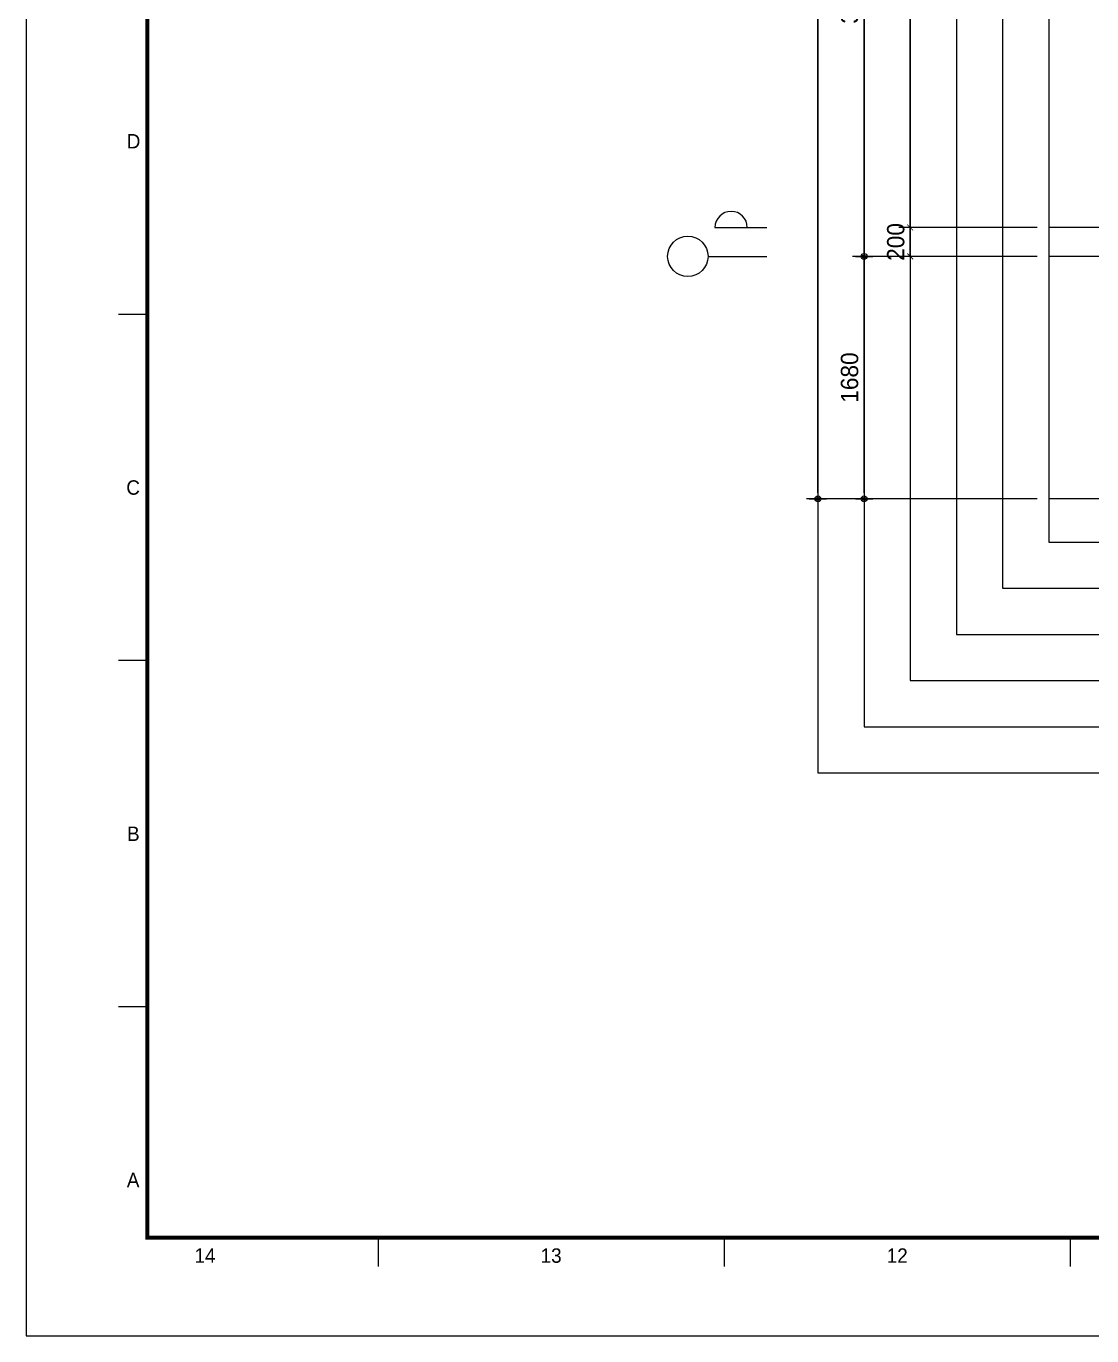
# Model space of a CAD drawing. Header units: millimetres. Extents: x 0 to 92204, y -190080 to 23760.
# Drawn here: x 50154 to 57543, y 0 to 9078 of the extents above; entities that cross this region are included whole.
import ezdxf
from ezdxf.enums import TextEntityAlignment as Align
from ezdxf.xclip import XClip

# ---------------------------------------------------------------- set-up
doc = ezdxf.new("R2010")
doc.units = ezdxf.units.MM
doc.header["$LTSCALE"] = 100
doc.header["$XCLIPFRAME"] = 0
doc.linetypes.add('AUDIT_D_220706163347-0', pattern=[0])
doc.linetypes.add('CEN', pattern=[62, 60, -1, 0, -1])
doc.layers.get('defpoints').update_dxf_attribs({"color": 139})
for name, color, linetype in [('A-치수', 7, 'AUDIT_D_220706163347-0'), ('AA-BORD-FORM', 7, 'Continuous'), ('AA-BORD-TEXT', 3, 'Continuous'), ('AA-XXXX-DIMS', 7, 'Continuous'), ('CEN_CON', 1, 'CEN'), ('DIM', 7, 'AUDIT_D_220706163347-0'), ('MC', 135, 'Continuous')]:
    doc.layers.add(name, color=color, linetype=linetype)
doc.styles.add('HAUD01', font='Dotum.ttf')
doc.styles.add('맑은고딕', font='malgun.ttf', dxfattribs={"width": 0.9})
doc.dimstyles.new('DIM_40', dxfattribs={"dimscale": 40, "dimtxt": 3, "dimasz": 1, "dimexe": 2, "dimexo": 2, "dimgap": 1, "dimtad": 1, "dimdec": 0, "dimzin": 0, "dimdsep": 46, "dimtxsty": '맑은고딕', "dimblk1": 'DIMDOT', "dimblk2": 'DIMDOT', "dimsah": 1, "dimcen": 0.09, "dimdle": 2, "dimclrd": 7, "dimclre": 7, "dimclrt": 3, "dimadec": 0, "dimazin": 0, "dimtfac": 1, "dimtdec": 0, "dimtix": 1, "dimtmove": 2, "dimatfit": 3, "dimldrblk": 'DIMDOT', "dimfxl": 2, "dimtolj": 1, "dimtzin": 0, "dimarcsym": 0})
doc.dimstyles.new('MCDIM_40', dxfattribs={"dimscale": 40, "dimtxt": 3, "dimasz": 1, "dimexe": 2, "dimexo": 2, "dimgap": 1, "dimtad": 1, "dimdec": 0, "dimzin": 0, "dimdsep": 46, "dimtxsty": '맑은고딕', "dimblk1": 'ARCHTICK', "dimblk2": 'ARCHTICK', "dimsah": 1, "dimcen": 0.09, "dimdle": 2, "dimclrd": 7, "dimclre": 7, "dimclrt": 3, "dimadec": 0, "dimazin": 0, "dimtfac": 1, "dimtdec": 0, "dimtix": 1, "dimtmove": 2, "dimatfit": 3, "dimldrblk": 'ARCHTICK', "dimfxl": 1, "dimtolj": 1, "dimtzin": 0, "dimarcsym": 0})

# ---------------------------------------------------------------- blocks, each defined once
blk = doc.blocks.new('U-76A(확장)')
at = {"layer": 'CEN_CON'}
for p, q in [((12085, 1680), (14635, 1680)), ((0, 0), (14635, 0))]:
    blk.add_line(p, q, dxfattribs=at)
at = {"layer": 'MC'}
blk.add_line((9975, 1880), (14635, 1880), dxfattribs=at)
blk = doc.blocks.new('DIMDOT')
at = {"layer": 'AA-XXXX-DIMS'}
for p, q in [((-1.5, 0), (1.5, 0)), ((0, -1.5), (0, 1.5))]:
    blk.add_line(p, q, dxfattribs=at)
for radius in [0.5, 0.25]:
    blk.add_circle((0, 0), radius, dxfattribs=at)
blk = doc.blocks.new('*D2874')
at = {"layer": 'defpoints', "color": 0, "transparency": 16777216}
for p in [(5490, -7922.9), (7090, -7922.9), (7090, -17957.9)]:
    blk.add_point(p, dxfattribs=at)
at = {"layer": 'DIM', "color": 7, "lineweight": -2, "transparency": 16777216}
for p, q in [((7010, -7922.9), (5410, -7922.9)), ((5490, -17917.9), (5490, -7962.9)), ((7010, -17957.9), (5410, -17957.9))]:
    blk.add_line(p, q, dxfattribs=at)
at = {"layer": 'DIM', "color": 7, "lineweight": -2, "transparency": 16777216, "xscale": 40, "yscale": 40, "zscale": 40}
for p, rotation in [((5490, -7922.9), 90), ((5490, -17957.9), 270)]:
    blk.add_blockref('DIMDOT', p, dxfattribs=dict(at, rotation=rotation))
at = {"layer": 'DIM', "color": 3, "transparency": 16777216, "insert": (5390, -12940.4), "char_height": 120, "attachment_point": 5, "rotation": 90, "style": 'HAUD01'}
blk.add_mtext('\\A1;10035', dxfattribs=at)
blk = doc.blocks.new('*D2875')
at = {"layer": 'defpoints', "color": 0, "transparency": 16777216}
for p in [(5810, -16277.9), (7090, -16277.9), (7090, -17957.9)]:
    blk.add_point(p, dxfattribs=at)
at = {"layer": 'DIM', "color": 7, "lineweight": -2, "transparency": 16777216}
for p, q in [((7010, -16277.9), (5730, -16277.9)), ((5810, -17917.9), (5810, -16317.9)), ((7010, -17957.9), (5730, -17957.9))]:
    blk.add_line(p, q, dxfattribs=at)
at = {"layer": 'DIM', "color": 7, "lineweight": -2, "transparency": 16777216, "xscale": 40, "yscale": 40, "zscale": 40}
for p, rotation in [((5810, -16277.9), 90), ((5810, -17957.9), 270)]:
    blk.add_blockref('DIMDOT', p, dxfattribs=dict(at, rotation=rotation))
at = {"layer": 'DIM', "color": 3, "transparency": 16777216, "insert": (5710, -17117.9), "char_height": 120, "attachment_point": 5, "rotation": 90, "style": 'HAUD01'}
blk.add_mtext('\\A1;1680', dxfattribs=at)
blk = doc.blocks.new('*D2876')
at = {"layer": 'defpoints', "color": 0, "transparency": 16777216}
for p in [(5810, -12702.9), (7090, -12702.9), (7090, -16277.9)]:
    blk.add_point(p, dxfattribs=at)
at = {"layer": 'DIM', "color": 7, "lineweight": -2, "transparency": 16777216}
for p, q in [((7010, -12702.9), (5730, -12702.9)), ((5810, -16237.9), (5810, -12742.9)), ((7010, -16277.9), (5730, -16277.9))]:
    blk.add_line(p, q, dxfattribs=at)
at = {"layer": 'DIM', "color": 7, "lineweight": -2, "transparency": 16777216, "xscale": 40, "yscale": 40, "zscale": 40}
for p, rotation in [((5810, -12702.9), 90), ((5810, -16277.9), 270)]:
    blk.add_blockref('DIMDOT', p, dxfattribs=dict(at, rotation=rotation))
at = {"layer": 'DIM', "color": 3, "transparency": 16777216, "insert": (5710, -14490.4), "char_height": 120, "attachment_point": 5, "rotation": 90, "style": 'HAUD01'}
blk.add_mtext('\\A1;3575', dxfattribs=at)
blk = doc.blocks.new('_ArchTick')
at = {"color": 0, "linetype": 'ByBlock', "const_width": 0.15}
blk.add_lwpolyline([(-0.5, -0.5), (0.5, 0.5)], dxfattribs=at)
blk = doc.blocks.new('*D2880')
at = {"layer": 'defpoints', "color": 0, "transparency": 16777216}
for p in [(6130, -16077.9), (7090, -16077.9), (7090, -16277.9)]:
    blk.add_point(p, dxfattribs=at)
at = {"layer": 'DIM', "color": 7, "lineweight": -2, "transparency": 16777216}
for p, q in [((6130, -16077.9), (6130, -16037.9)), ((7010, -16077.9), (6050, -16077.9)), ((6130, -16277.9), (6130, -16077.9)), ((7010, -16277.9), (6050, -16277.9)), ((6130, -16277.9), (6130, -16317.9))]:
    blk.add_line(p, q, dxfattribs=at)
at = {"layer": 'DIM', "color": 7, "lineweight": -2, "transparency": 16777216, "xscale": 40, "yscale": 40, "zscale": 40}
for p, rotation in [((6130, -16077.9), 270), ((6130, -16277.9), 90)]:
    blk.add_blockref('_ArchTick', p, dxfattribs=dict(at, rotation=rotation))
at = {"layer": 'DIM', "color": 3, "transparency": 16777216, "insert": (6030, -16177.9), "char_height": 120, "attachment_point": 5, "rotation": 90, "style": 'HAUD01'}
blk.add_mtext('\\A1;200', dxfattribs=at)
blk = doc.blocks.new('*D2881')
at = {"layer": 'defpoints', "color": 0, "transparency": 16777216}
for p in [(6130, -12777.9), (7090, -12777.9), (7090, -16077.9)]:
    blk.add_point(p, dxfattribs=at)
at = {"layer": 'DIM', "color": 7, "lineweight": -2, "transparency": 16777216}
for p, q in [((6130, -16157.9), (6130, -12697.9)), ((7010, -12777.9), (6050, -12777.9)), ((7010, -16077.9), (6050, -16077.9))]:
    blk.add_line(p, q, dxfattribs=at)
at = {"layer": 'DIM', "color": 7, "lineweight": -2, "transparency": 16777216, "xscale": 40, "yscale": 40, "zscale": 40}
for p, rotation in [((6130, -12777.9), 90), ((6130, -16077.9), 270)]:
    blk.add_blockref('_ArchTick', p, dxfattribs=dict(at, rotation=rotation))
at = {"layer": 'DIM', "color": 3, "transparency": 16777216, "insert": (6030, -14427.9), "char_height": 120, "attachment_point": 5, "rotation": 90, "style": 'HAUD01'}
blk.add_mtext('\\A1;3300', dxfattribs=at)
blk = doc.blocks.new('중심')
at = {"layer": 'DIM'}
blk.add_line((-350, 0), (0, 0), dxfattribs=at)
blk.add_circle((-470, 0), 120, dxfattribs=at)
blk = doc.blocks.new('XR-FORM 청주월명')
at = {"layer": 'AA-BORD-FORM', "color": 2}
for p, q in [((21, 177), (16, 177)), ((21, 117), (16, 117)), ((21, 57), (16, 57)), ((61, 17), (61, 12)), ((121, 17), (121, 12)), ((181, 17), (181, 12))]:
    blk.add_line(p, q, dxfattribs=at)
at = {"layer": 'AA-BORD-FORM', "color": 1}
blk.add_lwpolyline([(0, 0), (841, 0), (841, 594), (0, 594)], close=True, dxfattribs=at)
at = {"layer": 'AA-BORD-FORM', "color": 2, "const_width": 0.682}
blk.add_lwpolyline([(21, 17), (21, 577), (821, 577), (821, 17)], close=True, dxfattribs=at)
at = {"layer": 'AA-BORD-TEXT', "color": 7, "style": 'HAUD01'}
for s, p in [('D', (18.61, 207)), ('C', (18.54, 147)), ('B', (18.58, 87)), ('A', (18.54, 27)), ('14', (31, 13.9)), ('13', (91, 13.9)), ('12', (151, 13.9))]:
    blk.add_text(s, height=2.5, dxfattribs=at).set_placement(p, align=Align.MIDDLE_CENTER)
blk = doc.blocks.new('DIM-1108')
at = {"layer": 'DIM'}
blk.add_lwpolyline([(5000.2, -16077.9, 1), (4776.2, -16077.9), (5136.2, -16077.9)], format="xyb", dxfattribs=at)
at = {"layer": 'A-치수', "xscale": 1.166666666666666, "yscale": 1.166666666666666, "zscale": 1.166666666666666}
blk.add_blockref('중심', (5136.2, -16277.9), dxfattribs=at)
at = {"layer": 'DIM'}
for base, p1, p2, dimstyle, override, picture, middle in [((5490, -7922.9), (7090, -17957.9), (7090, -7922.9), 'DIM_40', {"dimscale": 40, "dimtxsty": 'HAUD01'}, '*D2874', (5390, -12940.4)), ((5810, -12702.9), (7090, -16277.9), (7090, -12702.9), 'DIM_40', {"dimscale": 40, "dimtxsty": 'HAUD01'}, '*D2876', (5710, -14490.4)), ((6130, -12777.9), (7090, -16077.9), (7090, -12777.9), 'MCDIM_40', {"dimtxsty": 'HAUD01'}, '*D2881', (6030, -14427.9)), ((6130, -16077.9), (7090, -16277.9), (7090, -16077.9), 'MCDIM_40', {"dimtxsty": 'HAUD01'}, '*D2880', (6030, -16177.9)), ((5810, -16277.9), (7090, -17957.9), (7090, -16277.9), 'DIM_40', {"dimscale": 40, "dimtxsty": 'HAUD01'}, '*D2875', (5710, -17117.9))]:
    dim = blk.add_linear_dim(base=base, p1=p1, p2=p2, angle=90, dimstyle=dimstyle, override=override, dxfattribs=at)
    dim.commit()
    dim.dimension.update_dxf_attribs({"geometry": picture, "text_midpoint": middle})

msp = doc.modelspace()

# ---------------------------------------------------------------- linework, layer by layer
at = {"layer": 'defpoints'}
for points in [[(74811.1, 20477.1), (55644, 20477.1), (55644, 3902.1), (74811.1, 3902.1)], [(74491.1, 20157.1), (55964, 20157.1), (55964, 4222.1), (74491.1, 4222.1)], [(74171.1, 19837.1), (56284, 19837.1), (56284, 4542.1), (74171.1, 4542.1)], [(73851.1, 19517.1), (56604, 19517.1), (56604, 4862.1), (73851.1, 4862.1)], [(73531.1, 19197.1), (56924, 19197.1), (56924, 5182.1), (73531.1, 5182.1)], [(73211.1, 18877.1), (57244, 18877.1), (57244, 5502.1), (73211.1, 5502.1)]]:
    msp.add_lwpolyline(points, close=True, dxfattribs=at)

# ---------------------------------------------------------------- block references
at = {"xscale": 40, "yscale": 40, "zscale": 40}
msp.add_blockref('XR-FORM 청주월명', (50153.9, 0), dxfattribs=at)
msp.add_blockref('DIM-1108', (50153.9, 23760))
ref = msp.add_blockref('U-76A(확장)', (71879, 5802.1), dxfattribs=dict(xscale=-1))
XClip(ref).set_block_clipping_path([(-1332.1523822156, -300), (14635, 13075.0000000001)])

doc.saveas('drawing.dxf')
